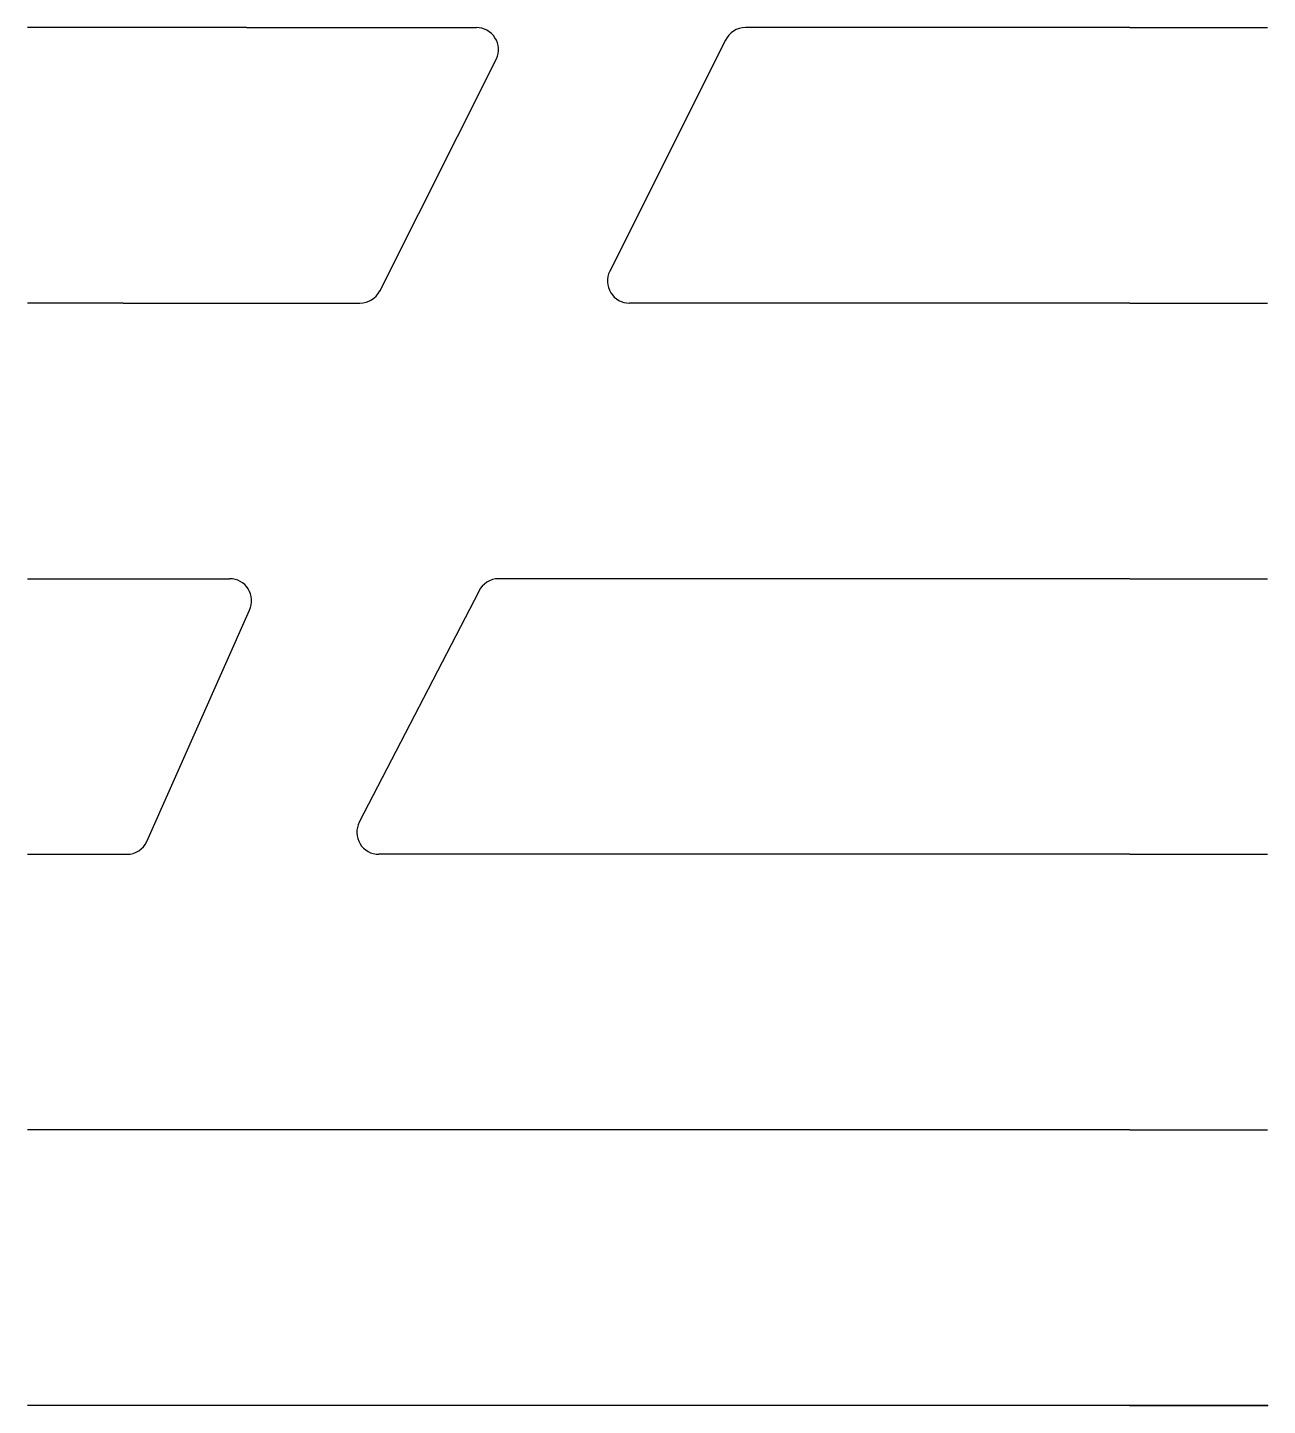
# Model space of a CAD drawing. Header units: millimetres. Extents: x -90 to 0, y 0 to 100.
import ezdxf

# ---------------------------------------------------------------- set-up
doc = ezdxf.new("R2010")
doc.units = ezdxf.units.MM
doc.layers.get('0').update_dxf_attribs({"linetype": 'CONTINUOUS'})

msp = doc.modelspace()

# ---------------------------------------------------------------- linework, layer by layer
for p, q in [((-74.11, 100), (-90, 100)), ((-74.11, 100), (-57.42, 100)), ((-39.34, 99.08), (-47.74, 82.32)), ((-10, 100), (-37.89, 100)), ((-10, 100), (0, 100)), ((-64.44, 80.88), (-55.97, 97.72)), ((-83.06, 80), (-90, 80)), ((-83.06, 80), (-65.87, 80)), ((-10, 80), (-46.31, 80)), ((-10, 80), (0, 80)), ((-90, 60), (-75.33, 60)), ((-57.25, 59.08), (-65.92, 42.34)), ((-10, 60), (-55.8, 60)), ((-10, 60), (0, 60)), ((-81.34, 40.92), (-73.88, 57.72)), ((-90, 40), (-82.79, 40)), ((-10, 40), (-64.5, 40)), ((-10, 40), (0, 40)), ((-10, 20), (-90, 20)), ((-10, 20), (0, 20)), ((-10, 0), (-90, 0)), ((0, 0), (-90, 0)), ((-10, 0), (0, 0)), ((-10, 0), (0, 0))]:
    msp.add_line(p, q)
for centre, start, end in [((-57.42, 98.4), -25, 90), ((-37.89, 98.4), 90, 155), ((-46.31, 81.6), 153.3736, 270), ((-65.87, 81.6), 270, 333.3081), ((-75.33, 58.4), -25, 90), ((-55.8, 58.4), 90, 155), ((-64.5, 41.6), 152.6136, 270), ((-82.79, 41.6), 270, 335)]:
    msp.add_arc(centre, 1.6, start, end)
for p in [(-10, 0), (0, 0)]:
    msp.add_point(p)

doc.saveas('drawing.dxf')
